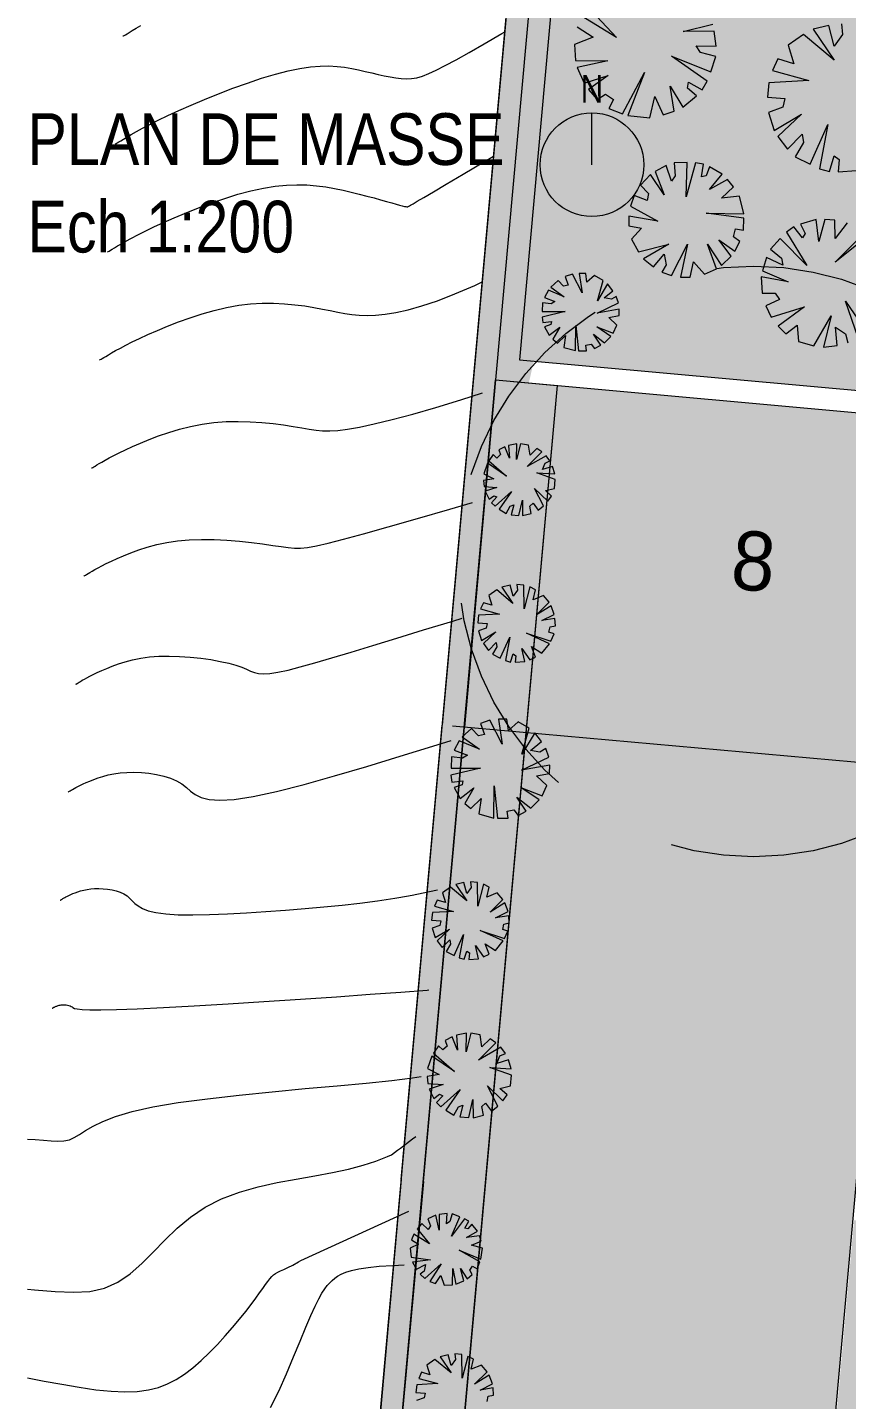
# Model space of a CAD drawing. Header units: centimetres. Extents: x -4381 to 5639, y -3920 to 4826.
# Drawn here: x 271.07 to 282.16, y 65.48 to 84.07 of the extents above; entities that cross this region are included whole.
import ezdxf
from ezdxf.xclip import XClip

# ---------------------------------------------------------------- set-up
doc = ezdxf.new("R2010")
doc.units = ezdxf.units.CM
doc.header["$MEASUREMENT"] = 0
doc.header["$XCLIPFRAME"] = 0
doc.linetypes.add('Tirets', pattern=[0.458611, 0.282222, -0.176389])
for name, color, linetype, lineweight in [('0- COURBES DE NIVEAU_Pen_No__2', 8, 'Continuous', 5), ('00-TREES_Pen_No__1', 7, 'Continuous', 5), ('0_Pen_No__1', 7, 'Continuous', 5), ('0_Pen_No__7', 7, 'Continuous', 5), ('Dalles_Pen_No__1', 7, 'Continuous', 5), ('Dalles_Pen_No__101', 252, 'Continuous', 5), ('Mur de clôture_Pen_No__1', 7, 'Continuous', 5), ('Mur de clôture_Pen_No__7', 7, 'Continuous', 5), ('Structural - Bearing_Pen_No__101', 252, 'Continuous', 5), ('Structural - Combined_Pen_No__101', 252, 'Continuous', 5)]:
    doc.layers.add(name, color=color, linetype=linetype, lineweight=lineweight)
for name, color, linetype, lineweight, true_color in [('00-TREES_Pen_No__169', 7, 'Continuous', 5, 0x68b353), ('00-TREES_Pen_No__183', 7, 'Continuous', 5, 0xcaedab), ('00-TREES_Pen_No__184', 7, 'Continuous', 5, 0xc5d295), ('00-TREES_Pen_No__185', 7, 'Continuous', 5, 0xbce39b), ('0_Pen_No__58', 7, 'Continuous', 5, 0xdf0000), ('Dalles_Pen_No__181', 7, 'Continuous', 5, 0xddeaa8), ('Mur de clôture_Pen_No__102', 7, 'Continuous', 5, 0xcccccc), ('RECULS_Pen_No__58', 7, 'Continuous', 5, 0xdf0000), ('Structural - Combined_Pen_No__102', 7, 'Continuous', 5, 0xcccccc)]:
    doc.layers.add(name, color=color, linetype=linetype, lineweight=lineweight, true_color=true_color)
doc.layers.add('Drawing & Figure', color=7, linetype='Continuous')
doc.styles.add('GENERATED_STYLE_2', font='')
doc.styles.get('GENERATED_STYLE_2').set_extended_font_data('Arial Narrow Occidental')

# ---------------------------------------------------------------- blocks, each defined once
blk = doc.blocks.new('Drawing_13_13', base_point=(-54.8524, -87.0921))
at = {"layer": '00-TREES_Pen_No__169', "linetype": 'Continuous', "lineweight": 0, "ltscale": 5, "true_color": 0xd8ebd3}
for points in [[(170.3675, 67.2004, 1), (170.9528, 67.6736, 1)], [(169.0671, 59.6811), (169.0201, 59.6856), (169.024, 59.6476), (168.9948, 59.6071), (168.9758, 59.6805), (168.9197, 59.6668), (168.9944, 59.5573), (168.885, 59.6483), (168.8312, 59.6097), (168.8507, 59.5443), (168.7939, 59.5614), (168.7753, 59.5203), (168.9041, 59.4847), (168.7618, 59.4765), (168.7569, 59.4256), (168.8189, 59.4203), (168.8118, 59.3893), (168.7612, 59.3704), (168.7811, 59.307), (168.878, 59.3643), (168.7944, 59.2853), (168.8283, 59.2395), (168.8807, 59.2931), (168.8855, 59.2638), (168.8557, 59.2129), (168.9087, 59.1861), (168.9723, 59.3283), (168.9427, 59.1704), (168.9781, 59.1602), (168.995, 59.2158), (169.0127, 59.2031), (169.0085, 59.1595), (169.0744, 59.1643), (169.0532, 59.253), (169.1081, 59.1761), (169.1463, 59.1943), (169.1203, 59.265), (169.1896, 59.2212), (169.2416, 59.2844), (169.0866, 59.3556), (169.2512, 59.302), (169.2736, 59.3519), (169.238, 59.3633), (169.2453, 59.3988), (169.2814, 59.4065), (169.2788, 59.4551), (169.1904, 59.4408), (169.2742, 59.4832), (169.2522, 59.5419), (169.1537, 59.4807), (169.2385, 59.5649), (169.1999, 59.6098), (169.1309, 59.5816), (169.1472, 59.65), (169.1074, 59.6691), (169.0703, 59.5209)]]:
    blk.add_hatch(color=254, dxfattribs=at).paths.add_polyline_path(points)
at = {"layer": '00-TREES_Pen_No__183', "linetype": 'Continuous', "ltscale": 5}
for points in [[(170.2093, 68.8631, 1), (170.5078, 67.9865, 1)], [(171.49, 66.6346, 1), (171.5632, 67.4648, 1)]]:
    blk.add_hatch(color=256, dxfattribs=at).paths.add_polyline_path(points)
at = {"layer": '00-TREES_Pen_No__183', "linetype": 'Continuous', "lineweight": 0, "ltscale": 5, "true_color": 0xd8eaa8}
blk.add_hatch(color=61, dxfattribs=at).paths.add_polyline_path([(169.1729, 62.8789), (169.126, 62.8833), (169.1298, 62.8454), (169.1007, 62.8049), (169.0816, 62.8783), (169.0255, 62.8645), (169.1002, 62.755), (168.9908, 62.8461), (168.937, 62.8075), (168.9565, 62.742), (168.8997, 62.7591), (168.8811, 62.7181), (169.0099, 62.6824), (168.8676, 62.6743), (168.8627, 62.6233), (168.9247, 62.6181), (168.9176, 62.5871), (168.867, 62.5682), (168.8869, 62.5048), (168.9838, 62.5621), (168.9002, 62.483), (168.9342, 62.4372), (168.9865, 62.4909), (168.9913, 62.4615), (168.9615, 62.4107), (169.0145, 62.3839), (169.0782, 62.5261), (169.0485, 62.3682), (169.084, 62.358), (169.1009, 62.4136), (169.1185, 62.4009), (169.1143, 62.3573), (169.1802, 62.362), (169.159, 62.4507), (169.2139, 62.3739), (169.2521, 62.3921), (169.2261, 62.4628), (169.2954, 62.4189), (169.3474, 62.4822), (169.1924, 62.5534), (169.357, 62.4998), (169.3794, 62.5496), (169.3438, 62.561), (169.3511, 62.5966), (169.3872, 62.6042), (169.3846, 62.6529), (169.2962, 62.6385), (169.38, 62.6809), (169.358, 62.7396), (169.2595, 62.6785), (169.3444, 62.7626), (169.3058, 62.8076), (169.2367, 62.7793), (169.253, 62.8478), (169.2133, 62.8669), (169.1762, 62.7186)])
at = {"layer": '00-TREES_Pen_No__183', "linetype": 'Continuous', "lineweight": 0, "ltscale": 5, "true_color": 0xceecaa}
blk.add_hatch(color=71, dxfattribs=at).paths.add_polyline_path([(168.7965, 60.3471, 1), (169.2437, 60.4859, 1)])
at = {"layer": '00-TREES_Pen_No__184', "linetype": 'Continuous', "lineweight": 0, "ltscale": 5, "true_color": 0xbede99}
blk.add_hatch(color=71, dxfattribs=at).paths.add_polyline_path([(169.6562, 63.7275), (169.6367, 63.7847), (169.5944, 63.7603), (169.5317, 63.7731), (169.6075, 63.8339), (169.562, 63.8922), (169.4732, 63.7474), (169.5222, 63.9231), (169.4487, 63.9658), (169.3825, 63.9085), (169.3726, 63.9839), (169.3148, 63.9841), (169.3409, 63.8147), (169.2565, 63.9769), (169.1944, 63.9558), (169.2208, 63.8806), (169.1809, 63.8725), (169.1322, 63.9218), (169.0685, 63.8651), (169.1865, 63.782), (169.0501, 63.8382), (169.0144, 63.7744), (169.1046, 63.7414), (169.0728, 63.7204), (168.9977, 63.7285), (168.9943, 63.6525), (169.194, 63.6528), (168.9938, 63.6044), (169.0005, 63.5576), (169.0744, 63.5671), (169.0688, 63.5398), (169.0156, 63.5218), (169.0558, 63.4472), (169.1484, 63.5187), (169.0874, 63.4141), (169.1287, 63.379), (169.1978, 63.4466), (169.183, 63.3425), (169.2842, 63.315), (169.2859, 63.5335), (169.3098, 63.313), (169.3799, 63.313), (169.3745, 63.3606), (169.4199, 63.3708), (169.4478, 63.3326), (169.5033, 63.3612), (169.4401, 63.457), (169.5337, 63.3813), (169.5907, 63.4379), (169.4674, 63.5209), (169.6105, 63.466), (169.6427, 63.5347), (169.5734, 63.6006), (169.6619, 63.6175), (169.6634, 63.674), (169.4706, 63.6395)])
at = {"layer": '00-TREES_Pen_No__185', "linetype": 'Continuous', "lineweight": 0, "ltscale": 5, "true_color": 0x8daa74}
for points in [[(171.7265, 68.6838), (171.6371, 68.6923), (171.6444, 68.6201), (171.5889, 68.5431), (171.5527, 68.6827), (171.446, 68.6566), (171.5881, 68.4482), (171.38, 68.6215), (171.2775, 68.548), (171.3147, 68.4235), (171.2066, 68.456), (171.1712, 68.3779), (171.4163, 68.31), (171.1455, 68.2945), (171.1362, 68.1976), (171.2542, 68.1877), (171.2407, 68.1286), (171.1444, 68.0927), (171.1823, 67.9721), (171.3666, 68.0811), (171.2075, 67.9307), (171.2722, 67.8435), (171.3718, 67.9456), (171.3808, 67.8898), (171.3241, 67.793), (171.425, 67.7421), (171.5461, 68.0126), (171.4897, 67.7122), (171.5572, 67.6927), (171.5893, 67.7986), (171.6229, 67.7744), (171.6149, 67.6914), (171.7403, 67.7004), (171.7, 67.8692), (171.8044, 67.723), (171.8771, 67.7576), (171.8276, 67.8922), (171.9596, 67.8087), (172.0584, 67.9291), (171.7636, 68.0645), (172.0767, 67.9625), (172.1194, 68.0574), (172.0516, 68.0791), (172.0654, 68.1468), (172.1341, 68.1613), (172.1292, 68.2539), (171.961, 68.2266), (172.1205, 68.3072), (172.0787, 68.4189), (171.8912, 68.3025), (172.0526, 68.4627), (171.9792, 68.5482), (171.8478, 68.4944), (171.8788, 68.6246), (171.8032, 68.6611), (171.7326, 68.379)], [(169.4863, 64.8922), (169.4393, 64.8967), (169.4432, 64.8588), (169.414, 64.8183), (169.395, 64.8917), (169.3389, 64.8779), (169.4136, 64.7684), (169.3042, 64.8595), (169.2504, 64.8209), (169.2699, 64.7554), (169.2131, 64.7725), (169.1945, 64.7315), (169.3233, 64.6958), (169.1809, 64.6877), (169.1761, 64.6367), (169.2381, 64.6315), (169.231, 64.6005), (169.1804, 64.5816), (169.2003, 64.5182), (169.2972, 64.5755), (169.2136, 64.4964), (169.2475, 64.4506), (169.2999, 64.5043), (169.3047, 64.4749), (169.2749, 64.4241), (169.3279, 64.3973), (169.3915, 64.5395), (169.3619, 64.3816), (169.3973, 64.3714), (169.4142, 64.427), (169.4319, 64.4143), (169.4277, 64.3706), (169.4936, 64.3754), (169.4724, 64.4641), (169.5273, 64.3873), (169.5655, 64.4054), (169.5395, 64.4762), (169.6088, 64.4323), (169.6608, 64.4956), (169.5058, 64.5668), (169.6704, 64.5132), (169.6928, 64.563), (169.6572, 64.5744), (169.6644, 64.61), (169.7005, 64.6176), (169.698, 64.6663), (169.6096, 64.6519), (169.6934, 64.6943), (169.6714, 64.753), (169.5729, 64.6919), (169.6577, 64.776), (169.6191, 64.821), (169.5501, 64.7927), (169.5664, 64.8611), (169.5266, 64.8803), (169.4895, 64.732)]]:
    blk.add_hatch(color=73, dxfattribs=at).paths.add_polyline_path(points)
at = {"layer": '00-TREES_Pen_No__185', "linetype": 'Continuous', "lineweight": 0, "ltscale": 5, "true_color": 0xcce9b3}
for points in [[(170.1279, 66.803), (170.1127, 66.8477), (170.0797, 66.8286), (170.0307, 66.8386), (170.0899, 66.8861), (170.0543, 66.9317), (169.985, 66.8185), (170.0233, 66.9558), (169.9659, 66.9891), (169.9142, 66.9444), (169.9064, 67.0033), (169.8613, 67.0034), (169.8817, 66.8712), (169.8158, 66.9978), (169.7672, 66.9813), (169.7879, 66.9226), (169.7567, 66.9163), (169.7187, 66.9547), (169.669, 66.9105), (169.7611, 66.8456), (169.6546, 66.8895), (169.6267, 66.8396), (169.6972, 66.8139), (169.6723, 66.7975), (169.6137, 66.8038), (169.611, 66.7444), (169.7669, 66.7447), (169.6106, 66.7069), (169.6158, 66.6703), (169.6736, 66.6777), (169.6692, 66.6564), (169.6276, 66.6423), (169.6591, 66.5841), (169.7314, 66.6399), (169.6837, 66.5582), (169.716, 66.5308), (169.7699, 66.5836), (169.7583, 66.5023), (169.8374, 66.4808), (169.8388, 66.6515), (169.8574, 66.4793), (169.9122, 66.4793), (169.9079, 66.5165), (169.9434, 66.5244), (169.9652, 66.4946), (170.0086, 66.5169), (169.9591, 66.5918), (170.0323, 66.5327), (170.0768, 66.5768), (169.9805, 66.6417), (170.0922, 66.5988), (170.1174, 66.6525), (170.0633, 66.7039), (170.1324, 66.7171), (170.1336, 66.7613), (169.983, 66.7343)], [(169.6275, 65.6175, 1), (169.1614, 65.5724, 1)], [(169.3194, 61.5846, 1), (168.7704, 61.5314, 1)]]:
    blk.add_hatch(color=254, dxfattribs=at).paths.add_polyline_path(points)
at = {"layer": 'Dalles_Pen_No__101', "linetype": 'Continuous', "lineweight": 0, "ltscale": 5, "true_color": 0x262626}
for points in [[(169.4592, 66.4175), (172.0671, 66.1822), (172.0729, 66.2463), (169.6139, 66.4682), (169.6523, 66.6375), (170.0803, 71.3817), (169.9084, 71.3972)], [(169.7131, 66.2439), (169.2963, 66.2815), (169.0842, 63.9306), (169.501, 63.893)], [(169.7131, 66.2439), (169.501, 63.893), (169.9141, 63.8557), (170.0039, 64.8503), (170.3078, 66.1903)], [(168.4957, 57.4071), (168.505, 57.4062), (169.501, 63.893), (169.0842, 63.9306)], [(169.501, 63.893), (168.505, 57.4062), (168.9125, 57.3695)], [(171.7233, 60.5905), (171.5885, 59.0965), (171.7911, 59.0782), (171.9049, 59.413), (172.0088, 60.5647)]]:
    blk.add_hatch(color=250, dxfattribs=at).paths.add_polyline_path(points)
at = {"layer": 'Dalles_Pen_No__181', "linetype": 'Continuous', "lineweight": 0, "ltscale": 5, "true_color": 0x6e7554}
for points in [[(169.4577, 66.4176), (172.0671, 66.1822), (172.5163, 71.162), (169.9069, 71.3974)], [(169.2963, 66.2815), (168.4957, 57.4071), (168.9125, 57.3695), (169.7131, 66.2439)]]:
    blk.add_hatch(color=67, dxfattribs=at).paths.add_polyline_path(points)
at = {"layer": 'Mur de clôture_Pen_No__102', "linetype": 'Continuous', "lineweight": 0, "ltscale": 5, "true_color": 0x666666}
for points in [[(169.1469, 66.295), (169.2962, 66.2816), (169.8706, 72.6481), (170.1565, 75.8157), (169.6231, 71.5736)], [(168.9348, 63.9441), (169.2963, 66.2815), (169.1469, 66.295)], [(169.2963, 66.2815), (168.9348, 63.9441), (169.0842, 63.9306)], [(169.0842, 63.9306), (168.9348, 63.9441), (168.6572, 60.8671), (168.8066, 60.8536)], [(168.3463, 57.4206), (168.8066, 60.8536), (168.6572, 60.8671)], [(168.8066, 60.8536), (168.3463, 57.4206), (168.4957, 57.4071)]]:
    blk.add_hatch(color=251, dxfattribs=at).paths.add_polyline_path(points)
at = {"layer": 'Structural - Bearing_Pen_No__101', "linetype": 'Continuous', "lineweight": 0, "ltscale": 5, "true_color": 0x262626}
for points in [[(169.4457, 66.2681), (169.9219, 71.5466), (169.7725, 71.5601), (169.2963, 66.2815)], [(169.4592, 66.4175), (169.4457, 66.2681), (169.5211, 66.2613), (169.5546, 66.4089)]]:
    blk.add_hatch(color=250, dxfattribs=at).paths.add_polyline_path(points)
at = {"layer": 'Structural - Combined_Pen_No__101', "linetype": 'Continuous', "lineweight": 0, "ltscale": 5, "true_color": 0x262626}
for points in [[(169.501, 63.893), (169.4508, 63.3369), (169.9131, 63.2952), (169.9141, 63.8557)], [(169.4508, 63.3369), (169.4007, 62.7808), (169.912, 62.7347), (169.9131, 63.2952)], [(169.912, 62.7347), (169.4007, 62.7808), (169.3505, 62.2248), (169.9109, 62.1742)], [(169.3505, 62.2248), (169.3003, 61.6687), (169.8376, 61.6202), (169.9105, 61.9575), (169.9109, 62.1742)], [(169.2502, 61.1126), (169.7187, 61.0703), (169.8376, 61.6202), (169.3003, 61.6687)], [(169.7187, 61.0703), (169.2502, 61.1126), (169.2, 60.5565), (169.5999, 60.5205)], [(169.5999, 60.5205), (169.2, 60.5565), (169.1498, 60.0005), (169.481, 59.9706)], [(169.0997, 59.4444), (169.3622, 59.4207), (169.481, 59.9706), (169.1498, 60.0005)], [(169.3622, 59.4207), (169.0997, 59.4444), (169.0495, 58.8883), (169.2433, 58.8708)]]:
    blk.add_hatch(color=250, dxfattribs=at).paths.add_polyline_path(points)
at = {"layer": 'Structural - Combined_Pen_No__102', "linetype": 'Continuous', "lineweight": 0, "ltscale": 5, "true_color": 0x999999}
blk.add_hatch(color=253, dxfattribs=at).paths.add_polyline_path([(168.899, 57.2201), (171.3889, 56.9955), (171.9909, 63.6684), (172.203, 66.0193), (169.7131, 66.2439), (169.501, 63.893)])
at = {"layer": '0- COURBES DE NIVEAU_Pen_No__2', "linetype": 'Continuous', "ltscale": 5, "flags": 128}
for points in [[(166.7742, 68.6107), (166.7751, 68.6113), (166.7774, 68.6127), (166.7819, 68.6154), (166.7892, 68.6198), (166.8002, 68.6264), (166.8155, 68.6357), (166.8359, 68.6479), (166.862, 68.6636), (166.8945, 68.6827)], [(166.7208, 67.8792), (166.7216, 67.8797), (166.7237, 67.8809), (166.7277, 67.8833), (166.7342, 67.8873), (166.7441, 67.8932), (166.7577, 67.9014), (166.776, 67.9124), (166.7993, 67.9264), (166.8284, 67.9435), (166.8637, 67.9636), (166.9056, 67.9866), (166.9549, 68.0125), (167.0119, 68.0412), (167.0772, 68.0726), (167.1513, 68.1067), (167.2342, 68.1433), (167.3243, 68.1813), (167.4193, 68.2197), (167.517, 68.2572), (167.6153, 68.2926), (167.7119, 68.325), (167.8047, 68.353), (167.8914, 68.3755), (167.9705, 68.3917), (168.0422, 68.402), (168.1074, 68.4072), (168.1671, 68.4079), (168.2222, 68.405), (168.2734, 68.3992), (168.3218, 68.3911), (168.3682, 68.3817), (168.4133, 68.3715), (168.4573, 68.3611), (168.5, 68.351), (168.5415, 68.3416), (168.5815, 68.3334), (168.6202, 68.327), (168.6573, 68.3228), (168.6929, 68.3213), (168.7273, 68.323), (168.7623, 68.3287), (168.8003, 68.3395), (168.8436, 68.3561), (168.8945, 68.3795), (168.9553, 68.4106), (169.0283, 68.4503), (169.1159, 68.4996), (169.2195, 68.5588), (169.3381, 68.6273), (169.3583, 68.639)], [(166.6682, 67.1481), (166.67, 67.1492), (166.6735, 67.1513), (166.6793, 67.1548), (166.6879, 67.16), (166.7, 67.1672), (166.716, 67.1769), (166.7366, 67.1893), (166.7622, 67.2043), (166.7933, 67.222), (166.8303, 67.2423), (166.8737, 67.2651), (166.9239, 67.2904), (166.9815, 67.3181), (167.0467, 67.3481), (167.1199, 67.3803), (167.1996, 67.4138), (167.2842, 67.4475), (167.3722, 67.4803), (167.4617, 67.5111), (167.5513, 67.539), (167.6392, 67.5628), (167.7238, 67.5814), (167.8039, 67.5942), (167.8794, 67.6015), (167.9509, 67.6039), (168.0188, 67.6022), (168.0835, 67.5969), (168.1455, 67.5888), (168.2051, 67.5785), (168.2629, 67.5667), (168.319, 67.5539), (168.3732, 67.5407), (168.4247, 67.5274), (168.473, 67.5143), (168.5175, 67.5018), (168.5576, 67.4903), (168.5927, 67.4801), (168.6223, 67.4715), (168.6459, 67.4649), (168.6643, 67.4601), (168.678, 67.4569), (168.6881, 67.4552), (168.6953, 67.4546), (168.7005, 67.4549), (168.7043, 67.4561), (168.7077, 67.4577), (168.712, 67.4601), (168.7206, 67.4651), (168.7372, 67.4749), (168.7658, 67.4918), (168.8102, 67.518), (168.8744, 67.5559), (168.962, 67.6077), (169.0771, 67.6756), (169.2218, 67.7609), (169.2823, 67.7965)], [(166.6147, 66.4164), (166.6162, 66.4174), (166.6193, 66.4192), (166.6243, 66.4222), (166.6318, 66.4267), (166.6422, 66.433), (166.6561, 66.4414), (166.6739, 66.4521), (166.6961, 66.4651), (166.723, 66.4804), (166.755, 66.498), (166.7925, 66.5177), (166.836, 66.5396), (166.8858, 66.5635), (166.9422, 66.5895), (167.0056, 66.6174), (167.0749, 66.6463), (167.1492, 66.6753), (167.2273, 66.7034), (167.3082, 66.7296), (167.3906, 66.753), (167.4737, 66.7726), (167.5562, 66.7874), (167.6372, 66.7968), (167.7162, 66.8012), (167.7927, 66.8012), (167.8663, 66.7977), (167.9366, 66.7914), (168.0031, 66.7828), (168.0656, 66.7728), (168.1234, 66.7621), (168.1767, 66.7514), (168.2266, 66.7413), (168.2748, 66.7323), (168.3229, 66.7253), (168.3727, 66.7207), (168.4258, 66.7191), (168.4838, 66.7213), (168.5483, 66.7279), (168.621, 66.7395), (168.7033, 66.7575), (168.7965, 66.7833), (168.9019, 66.8184), (169.0208, 66.8641), (169.1547, 66.922), (169.2056, 66.9462)], [(166.5612, 65.6848), (166.5625, 65.6856), (166.5651, 65.6872), (166.5693, 65.6897), (166.5756, 65.6935), (166.5844, 65.6988), (166.5962, 65.7059), (166.6112, 65.7149), (166.6299, 65.7259), (166.6526, 65.7388), (166.6796, 65.7536), (166.7113, 65.7703), (166.748, 65.7888), (166.79, 65.809), (166.8377, 65.831), (166.8913, 65.8545), (166.9503, 65.8788), (167.0142, 65.9031), (167.0825, 65.9265), (167.1546, 65.948), (167.23, 65.967), (167.3082, 65.9824), (167.3886, 65.9934), (167.4705, 65.9993), (167.5529, 66.0008), (167.6344, 65.9986), (167.7137, 65.9933), (167.7896, 65.9858), (167.8608, 65.9769), (167.926, 65.9672), (167.984, 65.9576), (168.0343, 65.9488), (168.0799, 65.9418), (168.1248, 65.9372), (168.1729, 65.9362), (168.228, 65.9395), (168.294, 65.948), (168.3748, 65.9626), (168.4743, 65.9842), (168.5952, 66.0135), (168.7354, 66.0504), (168.8913, 66.0947), (169.0596, 66.1461), (169.2066, 66.1944)], [(166.5077, 64.9532), (166.5088, 64.9538), (166.5109, 64.9551), (166.5143, 64.9572), (166.5195, 64.9603), (166.5267, 64.9646), (166.5362, 64.9704), (166.5485, 64.9777), (166.5637, 64.9867), (166.5823, 64.9972), (166.6043, 65.0093), (166.6301, 65.0229), (166.6601, 65.038), (166.6943, 65.0545), (166.7332, 65.0724), (166.777, 65.0915), (166.8256, 65.1113), (166.8791, 65.1309), (166.9376, 65.1496), (167.001, 65.1665), (167.0694, 65.181), (167.1427, 65.1922), (167.221, 65.1993), (167.3039, 65.2019), (167.3896, 65.2005), (167.4761, 65.1959), (167.5611, 65.1889), (167.6426, 65.1803), (167.7185, 65.1709), (167.7865, 65.1616), (167.8445, 65.1531), (167.8919, 65.1463), (167.9333, 65.1423), (167.9749, 65.1422), (168.0229, 65.1471), (168.0832, 65.1583), (168.1622, 65.1769), (168.2659, 65.2039), (168.4004, 65.2406), (168.5694, 65.2875), (168.7673, 65.3433), (168.9856, 65.4058), (169.1395, 65.4507)], [(166.4539, 64.2214), (166.455, 64.2221), (166.4567, 64.2231), (166.4593, 64.2247), (166.4633, 64.2271), (166.4689, 64.2304), (166.4763, 64.2349), (166.4858, 64.2406), (166.4976, 64.2475), (166.5119, 64.2557), (166.529, 64.265), (166.549, 64.2755), (166.5721, 64.2872), (166.5986, 64.2999), (166.6287, 64.3138), (166.6626, 64.3286), (166.7004, 64.3439), (166.7422, 64.359), (166.7881, 64.3733), (166.8384, 64.3863), (166.8931, 64.3972), (166.9523, 64.4055), (167.0162, 64.4106), (167.0846, 64.4119), (167.1558, 64.4099), (167.2281, 64.4048), (167.2994, 64.3972), (167.368, 64.3874), (167.4318, 64.3759), (167.489, 64.3632), (167.5376, 64.3496), (167.5767, 64.3357), (167.6085, 64.3222), (167.6362, 64.3101), (167.6628, 64.3003), (167.6916, 64.2937), (167.7256, 64.2911), (167.7681, 64.2935), (167.822, 64.3018), (167.8903, 64.3166), (167.9735, 64.338), (168.0721, 64.3656), (168.1865, 64.3993), (168.3169, 64.4388), (168.4638, 64.4837), (168.6274, 64.534), (168.8081, 64.5893), (169.0053, 64.6492), (169.0689, 64.6683)], [(166.4013, 63.4903), (166.4025, 63.491), (166.4044, 63.4921), (166.4072, 63.4938), (166.4111, 63.4962), (166.4163, 63.4994), (166.4231, 63.5034), (166.4314, 63.5083), (166.4416, 63.5141), (166.4536, 63.5207), (166.4678, 63.5281), (166.4842, 63.5364), (166.5029, 63.5454), (166.5242, 63.5552), (166.5482, 63.5657), (166.5749, 63.5765), (166.6045, 63.5872), (166.637, 63.5973), (166.6726, 63.6065), (166.7113, 63.6142), (166.7532, 63.6201), (166.7984, 63.6237), (166.8468, 63.6246), (166.8973, 63.6227), (166.9486, 63.6178), (166.9994, 63.61), (167.0484, 63.599), (167.0944, 63.5848), (167.136, 63.5673), (167.1719, 63.5465), (167.202, 63.5225), (167.2303, 63.4975), (167.262, 63.4738), (167.3023, 63.454), (167.3564, 63.4403), (167.4295, 63.4353), (167.5267, 63.4413), (167.6533, 63.4608), (167.8124, 63.4953), (167.9987, 63.5428), (168.205, 63.6002), (168.4241, 63.6646), (168.6487, 63.733), (168.8716, 63.8024), (168.9943, 63.8411)], [(166.3473, 62.7583), (166.3483, 62.7589), (166.3494, 62.7596), (166.351, 62.7606), (166.3533, 62.762), (166.3564, 62.7639), (166.3604, 62.7662), (166.3653, 62.7691), (166.3712, 62.7725), (166.3783, 62.7764), (166.3866, 62.7807), (166.3962, 62.7856), (166.4072, 62.7909), (166.4197, 62.7966), (166.4338, 62.8028), (166.4494, 62.8091), (166.4668, 62.8154), (166.4859, 62.8213), (166.5068, 62.8267), (166.5295, 62.8313), (166.5541, 62.8347), (166.5806, 62.8368), (166.609, 62.8373), (166.6386, 62.8361), (166.6687, 62.8332), (166.6986, 62.8283), (166.7274, 62.8214), (166.7545, 62.8125), (166.779, 62.8013), (166.8002, 62.7879), (166.818, 62.7723), (166.8346, 62.755), (166.8526, 62.7371), (166.8749, 62.7193), (166.9043, 62.7024), (166.9435, 62.6872), (166.9953, 62.6747), (167.0625, 62.6655), (167.1469, 62.6604), (167.2465, 62.6591), (167.3586, 62.6609), (167.4803, 62.6656), (167.6087, 62.6725), (167.741, 62.6812), (167.8743, 62.6912), (168.0058, 62.7019), (168.1331, 62.7131), (168.2567, 62.7252), (168.3774, 62.7386), (168.496, 62.7539), (168.6135, 62.7717), (168.6399, 62.7763)], [(168.6399, 62.7763), (168.7307, 62.7924), (168.8485, 62.8167), (168.903, 62.8297)], [(166.2944, 62.0271), (166.2956, 62.0278), (166.2965, 62.0283), (166.2976, 62.029), (166.2991, 62.0299), (166.3009, 62.0309), (166.3029, 62.032), (166.3054, 62.0333), (166.3082, 62.0348), (166.3115, 62.0363), (166.3152, 62.038), (166.3194, 62.0399), (166.324, 62.0417), (166.3291, 62.0436), (166.3348, 62.0453), (166.3409, 62.0469), (166.3477, 62.0483), (166.3549, 62.0493), (166.3628, 62.0499), (166.3712, 62.0501), (166.3799, 62.0497), (166.3889, 62.0488), (166.3977, 62.0474), (166.4062, 62.0454), (166.4142, 62.0427), (166.4215, 62.0394), (166.4277, 62.0355), (166.4337, 62.0309), (166.4436, 62.0261), (166.4624, 62.0217), (166.4954, 62.0182), (166.5474, 62.016), (166.6237, 62.0158), (166.7294, 62.0181), (166.8694, 62.0234), (167.0466, 62.0319), (167.2546, 62.0434), (167.4844, 62.0571), (167.7274, 62.0723), (167.9747, 62.0885), (168.2176, 62.1049), (168.4472, 62.121), (168.6548, 62.136), (168.8336, 62.1497), (168.8443, 62.1506)], [(166.1261, 61.1407), (166.1789, 61.1373), (166.2358, 61.1323), (166.2867, 61.1279), (166.3323, 61.126), (166.3731, 61.1282), (166.4097, 61.1362), (166.4434, 61.1512), (166.4783, 61.1724), (166.519, 61.1986), (166.5702, 61.2284), (166.6367, 61.2607), (166.7232, 61.2939), (166.8343, 61.327), (166.9748, 61.3587), (167.1472, 61.3878), (167.3451, 61.4144), (167.5601, 61.4388), (167.7837, 61.4614), (168.0073, 61.4822), (168.2225, 61.5018), (168.4206, 61.5203), (168.5933, 61.538), (168.7342, 61.5552), (168.7913, 61.5637)], [(166.1261, 59.5236), (166.2397, 59.5023), (166.3597, 59.4802), (166.4773, 59.4601), (166.5896, 59.4437), (166.6934, 59.4328), (166.7865, 59.4289), (166.8698, 59.432), (166.9446, 59.4421), (167.0125, 59.459), (167.075, 59.4826), (167.1337, 59.5127), (167.1901, 59.5492), (167.2456, 59.592), (167.3015, 59.6406), (167.3572, 59.6937), (167.412, 59.7498), (167.4649, 59.8074), (167.5151, 59.8648), (167.5617, 59.9206), (167.6039, 59.9732), (167.6409, 60.021), (167.6721, 60.0629), (167.6981, 60.099), (167.7197, 60.1297), (167.7378, 60.1556), (167.7533, 60.1772), (167.767, 60.195), (167.7799, 60.2094), (167.7928, 60.2211), (167.8065, 60.2305), (167.8221, 60.2389), (167.8404, 60.2474), (167.8625, 60.2574), (167.8894, 60.27), (167.9219, 60.2866), (167.9611, 60.3083), (167.9773, 60.3181), (168.7091, 60.6519)], [(167.7716, 59.3221), (167.8274, 59.4343), (167.8799, 59.5504), (167.9284, 59.665), (167.9723, 59.7727), (168.0113, 59.868), (168.0449, 59.9467), (168.0737, 60.0098), (168.0985, 60.0595), (168.12, 60.0979), (168.139, 60.1273), (168.1564, 60.1499), (168.1729, 60.1678), (168.1892, 60.1833), (168.2064, 60.1981), (168.2261, 60.2125), (168.2504, 60.2263), (168.2812, 60.2393), (168.3205, 60.2513), (168.3701, 60.2621), (168.432, 60.2716), (168.5082, 60.2795), (168.5994, 60.2856), (168.6763, 60.2888)]]:
    blk.add_lwpolyline(points, dxfattribs=at)
blk.add_lwpolyline([(166.1261, 60.1242), (166.1745, 60.1199), (166.3133, 60.1081), (166.4374, 60.1029), (166.5485, 60.1088), (166.6483, 60.1306), (166.7385, 60.1714), (166.8217, 60.2285), (166.9007, 60.2977), (166.9783, 60.3748), (167.0572, 60.4558), (167.1402, 60.5364), (167.2301, 60.6125), (167.3296, 60.6799), (167.4406, 60.7355), (167.5607, 60.7802), (167.6871, 60.8163), (167.8163, 60.8456), (167.9455, 60.8703), (168.0713, 60.8925), (168.1907, 60.9141), (168.3006, 60.9372), (168.3986, 60.9635), (168.4859, 60.9922), (168.5645, 61.0225), (168.5904, 61.0335, -0.002877), (168.7547, 61.1577)], format="xyb", dxfattribs=at)
at = {"layer": '00-TREES_Pen_No__1', "linetype": 'Continuous', "ltscale": 5}
for p, q in [((171.5527, 68.6827), (171.446, 68.6566)), ((171.5889, 68.5431), (171.5527, 68.6827)), ((171.6371, 68.6923), (171.6444, 68.6201)), ((171.38, 68.6215), (171.2775, 68.548)), ((171.5881, 68.4482), (171.38, 68.6215)), ((171.446, 68.6566), (171.5881, 68.4482)), ((171.6444, 68.6201), (171.5889, 68.5431)), ((171.2775, 68.548), (171.3147, 68.4235)), ((171.2066, 68.456), (171.1712, 68.3779)), ((171.3147, 68.4235), (171.2066, 68.456)), ((171.4163, 68.31), (171.1455, 68.2945)), ((171.1712, 68.3779), (171.4163, 68.31)), ((171.1455, 68.2945), (171.1362, 68.1976)), ((171.1362, 68.1976), (171.2542, 68.1877)), ((171.2407, 68.1286), (171.1444, 68.0927)), ((171.2542, 68.1877), (171.2407, 68.1286)), ((171.1444, 68.0927), (171.1823, 67.9721)), ((171.1823, 67.9721), (171.3666, 68.0811)), ((171.3666, 68.0811), (171.2075, 67.9307)), ((171.2075, 67.9307), (171.2722, 67.8435)), ((171.2722, 67.8435), (171.3718, 67.9456)), ((171.3718, 67.9456), (171.3808, 67.8898)), ((171.425, 67.7421), (171.5461, 68.0126)), ((171.5461, 68.0126), (171.4897, 67.7122)), ((171.3808, 67.8898), (171.3241, 67.793)), ((171.3241, 67.793), (171.425, 67.7421)), ((171.5572, 67.6927), (171.5893, 67.7986)), ((171.5893, 67.7986), (171.6229, 67.7744)), ((171.6229, 67.7744), (171.6149, 67.6914)), ((171.4897, 67.7122), (171.5572, 67.6927)), ((171.6149, 67.6914), (171.7403, 67.7004)), ((169.8158, 66.9978), (169.7672, 66.9813)), ((169.8817, 66.8712), (169.8158, 66.9978)), ((169.9064, 67.0033), (169.8613, 67.0034)), ((169.8613, 67.0034), (169.8817, 66.8712)), ((169.9142, 66.9444), (169.9064, 67.0033)), ((169.7187, 66.9547), (169.669, 66.9105)), ((169.669, 66.9105), (169.7611, 66.8456)), ((169.7567, 66.9163), (169.7187, 66.9547)), ((169.7879, 66.9226), (169.7567, 66.9163)), ((169.7672, 66.9813), (169.7879, 66.9226)), ((169.9659, 66.9891), (169.9142, 66.9444)), ((170.0233, 66.9558), (169.9659, 66.9891)), ((169.985, 66.8185), (170.0233, 66.9558)), ((170.0543, 66.9317), (169.985, 66.8185)), ((170.0899, 66.8861), (170.0543, 66.9317)), ((169.6546, 66.8895), (169.6267, 66.8396)), ((169.6267, 66.8396), (169.6972, 66.8139)), ((169.7611, 66.8456), (169.6546, 66.8895)), ((169.6972, 66.8139), (169.6723, 66.7975)), ((170.0307, 66.8386), (170.0899, 66.8861)), ((170.0797, 66.8286), (170.0307, 66.8386)), ((170.1127, 66.8477), (170.0797, 66.8286)), ((170.1279, 66.803), (170.1127, 66.8477)), ((169.7669, 66.7447), (169.6106, 66.7069)), ((169.6137, 66.8038), (169.611, 66.7444)), ((169.611, 66.7444), (169.7669, 66.7447)), ((169.6723, 66.7975), (169.6137, 66.8038)), ((169.983, 66.7343), (170.1279, 66.803)), ((170.1336, 66.7613), (169.983, 66.7343)), ((170.1324, 66.7171), (170.1336, 66.7613)), ((169.6106, 66.7069), (169.6158, 66.6703)), ((169.6158, 66.6703), (169.6736, 66.6777)), ((169.6692, 66.6564), (169.6276, 66.6423)), ((169.6276, 66.6423), (169.6591, 66.5841)), ((169.6591, 66.5841), (169.7314, 66.6399)), ((169.6736, 66.6777), (169.6692, 66.6564)), ((169.7314, 66.6399), (169.6837, 66.5582)), ((169.8374, 66.4808), (169.8388, 66.6515)), ((169.8388, 66.6515), (169.8574, 66.4793)), ((170.0768, 66.5768), (169.9805, 66.6417)), ((169.9805, 66.6417), (170.0922, 66.5988)), ((170.0633, 66.7039), (170.1324, 66.7171)), ((170.1174, 66.6525), (170.0633, 66.7039)), ((170.0922, 66.5988), (170.1174, 66.6525)), ((169.6837, 66.5582), (169.716, 66.5308)), ((169.716, 66.5308), (169.7699, 66.5836)), ((169.7699, 66.5836), (169.7583, 66.5023)), ((170.0086, 66.5169), (169.9591, 66.5918)), ((169.9591, 66.5918), (170.0323, 66.5327)), ((170.0323, 66.5327), (170.0768, 66.5768)), ((169.7583, 66.5023), (169.8374, 66.4808)), ((169.8574, 66.4793), (169.9122, 66.4793)), ((169.9079, 66.5165), (169.9434, 66.5244)), ((169.9122, 66.4793), (169.9079, 66.5165)), ((169.9434, 66.5244), (169.9652, 66.4946)), ((169.9652, 66.4946), (170.0086, 66.5169)), ((169.395, 64.8917), (169.3389, 64.8779)), ((169.3389, 64.8779), (169.4136, 64.7684)), ((169.414, 64.8183), (169.395, 64.8917)), ((169.4863, 64.8922), (169.4393, 64.8967)), ((169.4393, 64.8967), (169.4432, 64.8588)), ((169.4895, 64.732), (169.4863, 64.8922)), ((169.5266, 64.8803), (169.4895, 64.732)), ((169.5664, 64.8611), (169.5266, 64.8803)), ((169.5501, 64.7927), (169.5664, 64.8611)), ((169.2131, 64.7725), (169.1945, 64.7315)), ((169.2699, 64.7554), (169.2131, 64.7725)), ((169.3042, 64.8595), (169.2504, 64.8209)), ((169.2504, 64.8209), (169.2699, 64.7554)), ((169.4136, 64.7684), (169.3042, 64.8595)), ((169.4432, 64.8588), (169.414, 64.8183)), ((169.6191, 64.821), (169.5501, 64.7927)), ((169.5729, 64.6919), (169.6577, 64.776)), ((169.6577, 64.776), (169.6191, 64.821)), ((169.1809, 64.6877), (169.1761, 64.6367)), ((169.3233, 64.6958), (169.1809, 64.6877)), ((169.1945, 64.7315), (169.3233, 64.6958)), ((169.6714, 64.753), (169.5729, 64.6919)), ((169.6096, 64.6519), (169.6934, 64.6943)), ((169.6934, 64.6943), (169.6714, 64.753)), ((169.1761, 64.6367), (169.2381, 64.6315)), ((169.231, 64.6005), (169.1804, 64.5816)), ((169.1804, 64.5816), (169.2003, 64.5182)), ((169.2381, 64.6315), (169.231, 64.6005)), ((169.698, 64.6663), (169.6096, 64.6519)), ((169.6572, 64.5744), (169.6644, 64.61)), ((169.6644, 64.61), (169.7005, 64.6176)), ((169.7005, 64.6176), (169.698, 64.6663)), ((169.2003, 64.5182), (169.2972, 64.5755)), ((169.2972, 64.5755), (169.2136, 64.4964)), ((169.2136, 64.4964), (169.2475, 64.4506)), ((169.2475, 64.4506), (169.2999, 64.5043)), ((169.2999, 64.5043), (169.3047, 64.4749)), ((169.3279, 64.3973), (169.3915, 64.5395)), ((169.3915, 64.5395), (169.3619, 64.3816)), ((169.6608, 64.4956), (169.5058, 64.5668)), ((169.5058, 64.5668), (169.6704, 64.5132)), ((169.6088, 64.4323), (169.6608, 64.4956)), ((169.6928, 64.563), (169.6572, 64.5744)), ((169.6704, 64.5132), (169.6928, 64.563)), ((169.3047, 64.4749), (169.2749, 64.4241)), ((169.2749, 64.4241), (169.3279, 64.3973)), ((169.3973, 64.3714), (169.4142, 64.427)), ((169.4142, 64.427), (169.4319, 64.4143)), ((169.4319, 64.4143), (169.4277, 64.3706)), ((169.4936, 64.3754), (169.4724, 64.4641)), ((169.4724, 64.4641), (169.5273, 64.3873)), ((169.5273, 64.3873), (169.5655, 64.4054)), ((169.5655, 64.4054), (169.5395, 64.4762)), ((169.5395, 64.4762), (169.6088, 64.4323)), ((169.3619, 64.3816), (169.3973, 64.3714)), ((169.4277, 64.3706), (169.4936, 64.3754)), ((169.2565, 63.9769), (169.1944, 63.9558)), ((169.1944, 63.9558), (169.2208, 63.8806)), ((169.3409, 63.8147), (169.2565, 63.9769)), ((169.3726, 63.9839), (169.3148, 63.9841)), ((169.3148, 63.9841), (169.3409, 63.8147)), ((169.3825, 63.9085), (169.3726, 63.9839)), ((169.4487, 63.9658), (169.3825, 63.9085)), ((169.5222, 63.9231), (169.4487, 63.9658)), ((169.0501, 63.8382), (169.0144, 63.7744)), ((169.1865, 63.782), (169.0501, 63.8382)), ((169.1322, 63.9218), (169.0685, 63.8651)), ((169.0685, 63.8651), (169.1865, 63.782)), ((169.1809, 63.8725), (169.1322, 63.9218)), ((169.2208, 63.8806), (169.1809, 63.8725)), ((169.4732, 63.7474), (169.5222, 63.9231)), ((169.562, 63.8922), (169.4732, 63.7474)), ((169.6075, 63.8339), (169.562, 63.8922)), ((169.0144, 63.7744), (169.1046, 63.7414)), ((169.5317, 63.7731), (169.6075, 63.8339)), ((169.5944, 63.7603), (169.5317, 63.7731)), ((169.6367, 63.7847), (169.5944, 63.7603)), ((169.6562, 63.7275), (169.6367, 63.7847)), ((169.194, 63.6528), (168.9938, 63.6044)), ((168.9977, 63.7285), (168.9943, 63.6525)), ((168.9943, 63.6525), (169.194, 63.6528)), ((169.0728, 63.7204), (168.9977, 63.7285)), ((169.1046, 63.7414), (169.0728, 63.7204)), ((169.4706, 63.6395), (169.6562, 63.7275)), ((169.6634, 63.674), (169.4706, 63.6395)), ((169.6619, 63.6175), (169.6634, 63.674)), ((168.9938, 63.6044), (169.0005, 63.5576)), ((169.0005, 63.5576), (169.0744, 63.5671)), ((169.0744, 63.5671), (169.0688, 63.5398)), ((169.5734, 63.6006), (169.6619, 63.6175)), ((169.6427, 63.5347), (169.5734, 63.6006)), ((169.0688, 63.5398), (169.0156, 63.5218)), ((169.0156, 63.5218), (169.0558, 63.4472)), ((169.0558, 63.4472), (169.1484, 63.5187)), ((169.1484, 63.5187), (169.0874, 63.4141)), ((169.2842, 63.315), (169.2859, 63.5335)), ((169.2859, 63.5335), (169.3098, 63.313)), ((169.5907, 63.4379), (169.4674, 63.5209)), ((169.4674, 63.5209), (169.6105, 63.466)), ((169.6105, 63.466), (169.6427, 63.5347)), ((169.0874, 63.4141), (169.1287, 63.379)), ((169.1287, 63.379), (169.1978, 63.4466)), ((169.1978, 63.4466), (169.183, 63.3425)), ((169.5033, 63.3612), (169.4401, 63.457)), ((169.4401, 63.457), (169.5337, 63.3813)), ((169.5337, 63.3813), (169.5907, 63.4379)), ((169.183, 63.3425), (169.2842, 63.315)), ((169.3098, 63.313), (169.3799, 63.313)), ((169.3745, 63.3606), (169.4199, 63.3708)), ((169.3799, 63.313), (169.3745, 63.3606)), ((169.4199, 63.3708), (169.4478, 63.3326)), ((169.4478, 63.3326), (169.5033, 63.3612)), ((168.9908, 62.8461), (168.937, 62.8075)), ((169.1002, 62.755), (168.9908, 62.8461)), ((169.0816, 62.8783), (169.0255, 62.8645)), ((169.0255, 62.8645), (169.1002, 62.755)), ((169.1007, 62.8049), (169.0816, 62.8783)), ((169.1298, 62.8454), (169.1007, 62.8049)), ((169.1729, 62.8789), (169.126, 62.8833)), ((169.126, 62.8833), (169.1298, 62.8454)), ((169.1762, 62.7186), (169.1729, 62.8789)), ((169.2133, 62.8669), (169.1762, 62.7186)), ((169.253, 62.8478), (169.2133, 62.8669)), ((169.2367, 62.7793), (169.253, 62.8478)), ((168.8997, 62.7591), (168.8811, 62.7181)), ((168.9565, 62.742), (168.8997, 62.7591)), ((168.937, 62.8075), (168.9565, 62.742)), ((169.3058, 62.8076), (169.2367, 62.7793)), ((169.2595, 62.6785), (169.3444, 62.7626)), ((169.358, 62.7396), (169.2595, 62.6785)), ((169.3444, 62.7626), (169.3058, 62.8076)), ((169.38, 62.6809), (169.358, 62.7396)), ((168.8676, 62.6743), (168.8627, 62.6233)), ((169.0099, 62.6824), (168.8676, 62.6743)), ((168.8811, 62.7181), (169.0099, 62.6824)), ((169.2962, 62.6385), (169.38, 62.6809)), ((169.3846, 62.6529), (169.2962, 62.6385)), ((169.3872, 62.6042), (169.3846, 62.6529)), ((168.8627, 62.6233), (168.9247, 62.6181)), ((168.9176, 62.5871), (168.867, 62.5682)), ((168.867, 62.5682), (168.8869, 62.5048)), ((168.8869, 62.5048), (168.9838, 62.5621)), ((168.9838, 62.5621), (168.9002, 62.483)), ((168.9247, 62.6181), (168.9176, 62.5871)), ((169.3474, 62.4822), (169.1924, 62.5534)), ((169.1924, 62.5534), (169.357, 62.4998)), ((169.3438, 62.561), (169.3511, 62.5966)), ((169.3794, 62.5496), (169.3438, 62.561)), ((169.3511, 62.5966), (169.3872, 62.6042)), ((169.357, 62.4998), (169.3794, 62.5496)), ((168.9002, 62.483), (168.9342, 62.4372)), ((168.9342, 62.4372), (168.9865, 62.4909)), ((168.9913, 62.4615), (168.9615, 62.4107)), ((168.9865, 62.4909), (168.9913, 62.4615)), ((169.0145, 62.3839), (169.0782, 62.5261)), ((169.0782, 62.5261), (169.0485, 62.3682)), ((169.1802, 62.362), (169.159, 62.4507)), ((169.159, 62.4507), (169.2139, 62.3739)), ((169.2521, 62.3921), (169.2261, 62.4628)), ((169.2261, 62.4628), (169.2954, 62.4189)), ((169.2954, 62.4189), (169.3474, 62.4822)), ((168.9615, 62.4107), (169.0145, 62.3839)), ((169.0485, 62.3682), (169.084, 62.358)), ((169.084, 62.358), (169.1009, 62.4136)), ((169.1009, 62.4136), (169.1185, 62.4009)), ((169.1185, 62.4009), (169.1143, 62.3573)), ((169.1143, 62.3573), (169.1802, 62.362)), ((169.2139, 62.3739), (169.2521, 62.3921)), ((168.9758, 59.6805), (168.9197, 59.6668)), ((168.9197, 59.6668), (168.9944, 59.5573)), ((168.9948, 59.6071), (168.9758, 59.6805)), ((169.0671, 59.6811), (169.0201, 59.6856)), ((169.0201, 59.6856), (169.024, 59.6476)), ((169.0703, 59.5209), (169.0671, 59.6811)), ((169.1074, 59.6691), (169.0703, 59.5209)), ((169.1472, 59.65), (169.1074, 59.6691)), ((168.885, 59.6483), (168.8312, 59.6097)), ((168.8312, 59.6097), (168.8507, 59.5443)), ((168.9944, 59.5573), (168.885, 59.6483)), ((169.024, 59.6476), (168.9948, 59.6071)), ((169.1309, 59.5816), (169.1472, 59.65)), ((169.1999, 59.6098), (169.1309, 59.5816)), ((169.1537, 59.4807), (169.2385, 59.5649)), ((169.2385, 59.5649), (169.1999, 59.6098)), ((168.7618, 59.4765), (168.7569, 59.4256)), ((168.9041, 59.4847), (168.7618, 59.4765)), ((168.7939, 59.5614), (168.7753, 59.5203)), ((168.7753, 59.5203), (168.9041, 59.4847)), ((168.8507, 59.5443), (168.7939, 59.5614)), ((169.2522, 59.5419), (169.1537, 59.4807)), ((169.1904, 59.4408), (169.2742, 59.4832)), ((169.2742, 59.4832), (169.2522, 59.5419)), ((168.7569, 59.4256), (168.8189, 59.4203)), ((168.8118, 59.3893), (168.7612, 59.3704)), ((168.8189, 59.4203), (168.8118, 59.3893)), ((169.2788, 59.4551), (169.1904, 59.4408)), ((169.238, 59.3633), (169.2453, 59.3988)), ((169.2453, 59.3988), (169.2814, 59.4065)), ((169.2814, 59.4065), (169.2788, 59.4551))]:
    blk.add_line(p, q, dxfattribs=at)
at = {"layer": '00-TREES_Pen_No__1', "linetype": 'Continuous', "ltscale": 5, "flags": 128}
for points in [[(169.9135, 68.8154), (170.1137, 68.6012), (169.8758, 68.7482)], [(169.8482, 68.6724), (169.9568, 68.6035), (169.8303, 68.5524), (169.837, 68.4443), (170.0557, 68.4422), (169.8485, 68.3966), (169.8946, 68.2916), (170.0585, 68.343), (169.9243, 68.249), (169.9831, 68.1819), (170.0401, 68.218), (170.095, 68.1806), (170.0629, 68.1202), (170.1559, 68.0835), (170.3033, 68.3638), (170.1909, 68.0727), (170.3398, 68.0561), (170.3747, 68.2021), (170.4309, 68.0762), (170.5041, 68.1011), (170.4781, 68.2719), (170.5635, 68.1285), (170.656, 68.2064), (170.5948, 68.2583), (170.6017, 68.2974), (170.6949, 68.246), (170.7282, 68.3047), (170.4879, 68.4738), (170.7528, 68.3687), (170.7881, 68.4715), (170.6842, 68.5001), (170.653, 68.5446), (170.7901, 68.5411), (170.7762, 68.6445), (170.5656, 68.6414), (170.7658, 68.69)], [(171.751, 66.5663), (171.664, 66.8154), (171.8064, 66.6078)], [(171.8176, 67.257), (171.5944, 67.0798), (171.7927, 67.2786)], [(171.6762, 67.3464), (171.5944, 67.2389), (171.5939, 67.363), (171.5246, 67.3691), (171.4839, 67.2191), (171.4657, 67.3682), (171.3613, 67.3377), (171.3928, 67.2727), (171.3729, 67.243), (171.3149, 67.3192), (171.266, 67.2831), (171.4023, 67.0564), (171.2225, 67.2393), (171.1561, 67.1676), (171.2312, 67.1062), (171.2407, 67.0582), (171.1291, 67.1109), (171.103, 67.0207), (171.2774, 66.9467), (171.095, 66.9796), (171.1006, 66.8703), (171.1896, 66.8702), (171.2182, 66.8264), (171.1255, 66.7827), (171.1623, 66.7069), (171.3867, 66.776), (171.2083, 66.647), (171.2605, 66.5943), (171.3384, 66.6533), (171.3459, 66.5411), (171.4511, 66.5124), (171.5677, 66.7157), (171.5152, 66.5038), (171.6097, 66.5148), (171.597, 66.639), (171.6652, 66.5932), (171.681, 66.5324)]]:
    blk.add_lwpolyline(points, dxfattribs=at)
for points in [[(170.5866, 67.522), (170.5927, 67.7535), (170.5044, 67.7517), (170.5116, 67.6644), (170.4864, 67.6281), (170.4507, 67.7337), (170.3757, 67.6941), (170.4369, 67.5343), (170.3439, 67.6735), (170.2764, 67.6013), (170.3322, 67.5434), (170.3217, 67.4973), (170.2352, 67.5302), (170.209, 67.4587), (170.3946, 67.3562), (170.1989, 67.3913), (170.1974, 67.3243), (170.2846, 67.3107), (170.2164, 67.2354), (170.2637, 67.1491), (170.4689, 67.2008), (170.2984, 67.102), (170.3648, 67.0476), (170.4374, 67.1337), (170.4505, 67.0607), (170.421, 67.0123), (170.4868, 66.9881), (170.5942, 67.2008), (170.5486, 66.9781), (170.6142, 66.9783), (170.6363, 67.0805), (170.7107, 66.9982), (170.7913, 67.0336), (170.7317, 67.2011), (170.8245, 67.0557), (170.8917, 67.1202), (170.8066, 67.231), (170.9159, 67.1549), (170.9506, 67.2185), (170.9071, 67.2519), (170.9202, 67.3043), (170.9754, 67.2967), (170.9773, 67.3779), (170.7222, 67.4119), (170.9758, 67.4077), (170.9468, 67.5259), (170.8256, 67.5117), (170.9059, 67.5898), (170.8664, 67.6387), (170.7434, 67.571), (170.8289, 67.6763), (170.7436, 67.7251), (170.7211, 67.6639), (170.6894, 67.6582), (170.7025, 67.7436), (170.6484, 67.7527)], [(169.4035, 65.5256), (169.321, 65.4074), (169.3675, 65.3781), (169.3936, 65.4259), (169.4192, 65.4361), (169.4015, 65.3691), (169.4541, 65.3639), (169.477, 65.4679), (169.4776, 65.3637), (169.5374, 65.3781), (169.5283, 65.4273), (169.5495, 65.4476), (169.5832, 65.4009), (169.6213, 65.429), (169.56, 65.5459), (169.6496, 65.4606), (169.6734, 65.4949), (169.6327, 65.5319), (169.694, 65.5475), (169.699, 65.6086), (169.5747, 65.652), (169.6971, 65.6449), (169.6813, 65.696), (169.614, 65.6761), (169.6322, 65.7185), (169.6642, 65.7336), (169.6383, 65.7687), (169.5096, 65.695), (169.6096, 65.795), (169.5755, 65.8174), (169.529, 65.7719), (169.5185, 65.8402), (169.4645, 65.8494), (169.4381, 65.742), (169.4397, 65.8493), (169.3827, 65.8388), (169.389, 65.7521), (169.3583, 65.8291), (169.3184, 65.808), (169.3296, 65.7757), (169.3048, 65.753), (169.2788, 65.7758), (169.2499, 65.7343), (169.3708, 65.6292), (169.2405, 65.7183), (169.2151, 65.647), (169.2829, 65.6129), (169.2144, 65.5998), (169.2182, 65.5609), (169.3053, 65.5539), (169.2248, 65.5285), (169.2523, 65.4739), (169.285, 65.498), (169.3035, 65.4901), (169.2674, 65.4502), (169.2924, 65.4269)], [(169.0556, 61.4763), (168.9584, 61.3371), (169.0132, 61.3026), (169.044, 61.3589), (169.0741, 61.3709), (169.0533, 61.2919), (169.1152, 61.2858), (169.1422, 61.4083), (169.1429, 61.2856), (169.2133, 61.3026), (169.2026, 61.3605), (169.2276, 61.3845), (169.2673, 61.3294), (169.3121, 61.3626), (169.24, 61.5002), (169.3455, 61.3998), (169.3735, 61.4401), (169.3256, 61.4837), (169.3977, 61.5021), (169.4036, 61.5741), (169.2572, 61.6253), (169.4014, 61.6169), (169.3828, 61.677), (169.3036, 61.6536), (169.325, 61.7036), (169.3627, 61.7213), (169.3322, 61.7626), (169.1806, 61.6758), (169.2984, 61.7936), (169.2582, 61.82), (169.2034, 61.7665), (169.1911, 61.8468), (169.1275, 61.8577), (169.0964, 61.7312), (169.0983, 61.8576), (169.0311, 61.8452), (169.0385, 61.7431), (169.0023, 61.8338), (168.9554, 61.8089), (168.9685, 61.7709), (168.9394, 61.7442), (168.9087, 61.7711), (168.8747, 61.7221), (169.017, 61.5984), (168.8637, 61.7033), (168.8337, 61.6193), (168.9135, 61.5791), (168.8328, 61.5637), (168.8373, 61.5179), (168.9399, 61.5096), (168.8451, 61.4797), (168.8776, 61.4154), (168.916, 61.4438), (168.9378, 61.4345), (168.8952, 61.3875), (168.9247, 61.3601)], [(168.9971, 60.4826), (169.0539, 60.615), (169.0025, 60.6343), (168.9866, 60.5821), (168.9636, 60.567), (168.9673, 60.6362), (168.9148, 60.6306), (168.9135, 60.5241), (168.8917, 60.626), (168.8361, 60.5998), (168.855, 60.5535), (168.8383, 60.5292), (168.7959, 60.5682), (168.7643, 60.5329), (168.848, 60.4309), (168.743, 60.4962), (168.7267, 60.4578), (168.774, 60.4299), (168.7172, 60.4021), (168.7247, 60.3413), (168.8552, 60.324), (168.7339, 60.3061), (168.7597, 60.2593), (168.8216, 60.2924), (168.8123, 60.2472), (168.7841, 60.226), (168.8166, 60.1969), (168.9276, 60.2951), (168.85, 60.1769), (168.888, 60.1619), (168.9243, 60.2159), (168.9484, 60.1512), (169.0031, 60.1531), (169.0072, 60.2636), (169.0274, 60.1583), (169.0811, 60.1801), (169.0574, 60.2637), (169.1031, 60.1946), (169.1378, 60.2233), (169.1203, 60.2527), (169.14, 60.2799), (169.1701, 60.2628), (169.1899, 60.3094), (169.0502, 60.3877), (169.1958, 60.3269), (169.2063, 60.4019), (169.133, 60.4216), (169.1974, 60.4483), (169.1858, 60.4856), (169.0991, 60.4748), (169.1728, 60.516), (169.1347, 60.5638), (169.1076, 60.5336), (169.0879, 60.5376), (169.1152, 60.584), (169.086, 60.6017)]]:
    blk.add_lwpolyline(points, close=True, dxfattribs=at)
at = {"layer": '0_Pen_No__1', "linetype": 'Continuous', "ltscale": 5, "flags": 128}
blk.add_lwpolyline([(172.6792, 71.2979), (169.7725, 71.5601), (169.2963, 66.2815), (172.203, 66.0193)], close=True, dxfattribs=at)
for points in [[(169.7131, 66.2439), (168.9125, 57.3695)], [(172.203, 66.0193), (171.4024, 57.1449)]]:
    blk.add_lwpolyline(points, dxfattribs=at)
at = {"layer": '0_Pen_No__58', "linetype": 'Continuous', "ltscale": 5, "flags": 128}
blk.add_lwpolyline([(188.7291, 55.4311), (168.3329, 57.2712), (170.018, 75.9523), (190.7243, 78.0774), (188.7291, 55.4311)], close=True, dxfattribs=at)
at = {"layer": 'Dalles_Pen_No__1', "linetype": 'Continuous', "ltscale": 5}
for p, q in [((169.9069, 71.3974), (169.4577, 66.4176)), ((169.4577, 66.4176), (172.0671, 66.1822)), ((168.4957, 57.4071), (169.2963, 66.2815)), ((169.2963, 66.2815), (169.7131, 66.2439)), ((169.7131, 66.2439), (168.9125, 57.3695)), ((171.9909, 63.6684), (169.003, 63.9379)), ((169.501, 63.893), (168.9125, 57.3695))]:
    blk.add_line(p, q, dxfattribs=at)
at = {"layer": 'Mur de clôture_Pen_No__1', "linetype": 'Continuous', "ltscale": 5}
for p, q in [((168.6572, 60.8671), (168.9348, 63.9441)), ((168.8066, 60.8536), (169.0842, 63.9306))]:
    blk.add_line(p, q, dxfattribs=at)
at = {"layer": 'Mur de clôture_Pen_No__7', "linetype": 'Continuous', "ltscale": 5}
for p, q in [((170.0182, 75.9523), (169.1469, 66.295)), ((169.1469, 66.295), (168.9348, 63.9441)), ((169.2963, 66.2815), (169.0842, 63.9306)), ((168.6572, 60.8671), (168.3463, 57.4206)), ((168.8066, 60.8536), (168.4957, 57.4071))]:
    blk.add_line(p, q, dxfattribs=at)
at = {"layer": 'RECULS_Pen_No__58', "linetype": 'Tirets', "ltscale": 5}
blk.add_circle((171.043, 65.0531), 2, dxfattribs=at)
at = {"layer": 'RECULS_Pen_No__58', "linetype": 'Continuous', "insert": (170.8963, 65.0653), "char_height": 0.4, "attachment_point": 4, "rotation": 355.08744, "style": 'GENERATED_STYLE_2'}
blk.add_mtext('\\A1;{\\W1.150000x;\\fArial Narrow Occidental|b0|i0|c0|p34;8}', dxfattribs=at)

msp = doc.modelspace()

# ---------------------------------------------------------------- block references
at = {"layer": 'Drawing & Figure', "color": 151, "linetype": 'Continuous', "lineweight": 5, "ltscale": 10, "true_color": 0x80c2ff}
ref = msp.add_blockref('Drawing_13_13', (-170.89003, -227.45567), dxfattribs=dict(at, xscale=2, yscale=2, zscale=2))
XClip(ref).set_block_clipping_path([(166.1260505706, 54.1059969298), (191.9907812231, 80.1417166121)])

# ---------------------------------------------------------------- next in the draw order: linework, layer by layer
at = {"layer": '0_Pen_No__7', "linetype": 'Continuous', "ltscale": 10}
msp.add_line((278.71143, 82.20685), (278.71143, 82.90902), dxfattribs=at)
msp.add_circle((278.71143, 82.20685), 0.70217, dxfattribs=at)

# ---------------------------------------------------------------- next in the draw order: texts
at = {"layer": '0_Pen_No__7', "linetype": 'Continuous', "insert": (278.71143, 83.42001), "char_height": 0.3717596, "attachment_point": 2, "style": 'GENERATED_STYLE_2'}
msp.add_mtext('\\A1;{\\fArial Narrow Occidental|b0|i0|c0|p34;N}', dxfattribs=at)
at = {"layer": '0_Pen_No__7', "linetype": 'Continuous', "insert": (271.06681, 81.00873), "char_height": 0.7, "width": 8.6216258, "attachment_point": 7, "line_spacing_factor": 1.015916, "style": 'GENERATED_STYLE_2'}
msp.add_mtext('\\A1;{\\fArial Narrow Occidental|b0|i0|c0|p34;PLAN DE MASSE\\P\\fArial Narrow Occidental|b0|i0|c0|p34;Ech 1:200}', dxfattribs=at)

doc.saveas('drawing.dxf')
